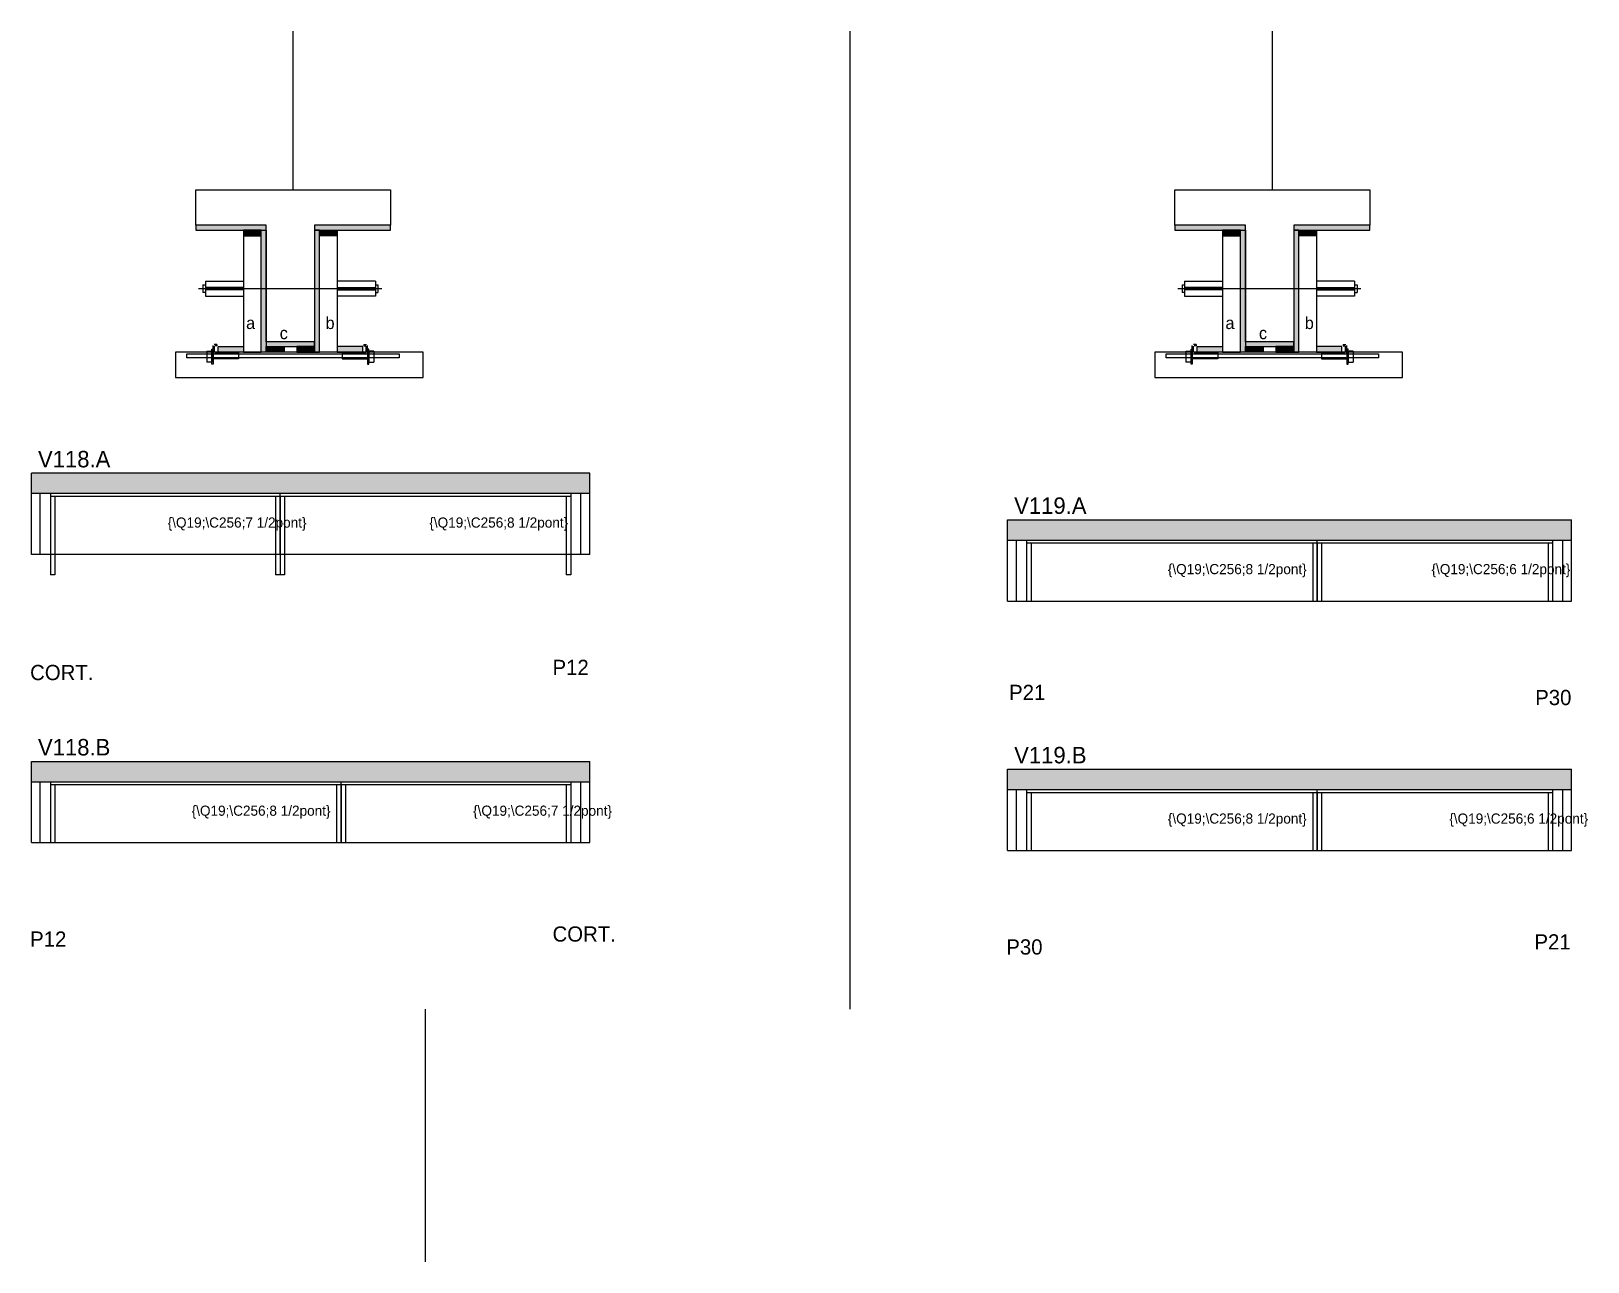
# Model space of a CAD drawing. Header units: metres. Extents: x 4870 to 6097, y 12506 to 13476.
import ezdxf

# ---------------------------------------------------------------- set-up
doc = ezdxf.new("R2010")
doc.units = ezdxf.units.M
for name, color, linetype in [('5', 7, 'Continuous'), ('barrote', 7, 'Continuous'), ('CONCRETO', 7, 'Continuous'), ('COTA', 7, 'Continuous'), ('detalhes', 7, 'Continuous'), ('Hachura', 7, 'Continuous'), ('Madeira', 7, 'Continuous'), ('Painéis', 7, 'Continuous'), ('presilha', 7, 'Continuous'), ('SARR_2.2x7', 7, 'Continuous'), ('SARR_3.5x7', 7, 'Continuous'), ('SCO-___-LAJ', 7, 'Continuous'), ('TENSOR', 7, 'Continuous'), ('texto', 7, 'Continuous'), ('Texto Seção', 7, 'Continuous')]:
    doc.layers.add(name, color=color, linetype=linetype)

msp = doc.modelspace()

# ---------------------------------------------------------------- hatches: boundary and pattern name
at = {"layer": 'COTA'}
h = msp.add_hatch(color=7, dxfattribs=at)
h.dxf.hatch_style = 1
h.paths.add_polyline_path([(5310, 13127.2), (5310, 13111.2), (5310, 13111.2), (4870, 13111.2), (4870, 13111.2), (4870, 13127.2), (4870, 13127.2), (5310, 13127.2)])
h = msp.add_hatch(color=7, dxfattribs=at)
h.dxf.hatch_style = 1
h.paths.add_polyline_path([(6083.8, 13090.5), (6083.8, 13074.5), (6083.8, 13074.5), (5639.3, 13074.5), (5639.3, 13074.5), (5639.3, 13090.5), (5639.3, 13090.5), (6083.8, 13090.5)])
h = msp.add_hatch(color=7, dxfattribs=at)
h.dxf.hatch_style = 1
h.paths.add_polyline_path([(4870, 12900.1), (4870, 12884.1), (4870, 12884.1), (5310, 12884.1), (5310, 12884.1), (5310, 12900.1), (5310, 12900.1), (4870, 12900.1)])
h = msp.add_hatch(color=7, dxfattribs=at)
h.dxf.hatch_style = 1
h.paths.add_polyline_path([(6083.8, 12877.9), (6083.8, 12893.9), (6083.8, 12893.9), (5639.3, 12893.9), (5639.3, 12893.9), (5639.3, 12877.9), (5639.3, 12877.9), (6083.8, 12877.9)])
at = {"layer": 'Hachura'}
h = msp.add_hatch(color=7, dxfattribs=at)
h.dxf.hatch_style = 1
h.paths.add_polyline_path([(5055.1, 13318.7), (5055.1, 13322.7), (5055.1, 13322.7), (4999.5, 13322.7), (4999.5, 13322.7), (4999.5, 13318.7), (4999.5, 13318.7), (5055.1, 13318.7)])
h = msp.add_hatch(color=7, dxfattribs=at)
h.dxf.hatch_style = 1
h.paths.add_polyline_path([(5051.1, 13314.3), (5051.1, 13318.7), (5051.1, 13318.7), (5037.1, 13318.7), (5037.1, 13318.7), (5037.1, 13314.3), (5037.1, 13314.3), (5051.1, 13314.3)])
h = msp.add_hatch(color=7, dxfattribs=at)
h.dxf.hatch_style = 1
h.paths.add_polyline_path([(5051.1, 13322.7), (5055.1, 13322.7), (5055.1, 13322.7), (5055.1, 13222.7), (5055.1, 13222.7), (5051.1, 13222.7), (5051.1, 13222.7), (5051.1, 13322.7)])
h = msp.add_hatch(color=7, dxfattribs=at)
h.dxf.hatch_style = 1
h.paths.add_polyline_path([(5097.1, 13322.7), (5093.1, 13322.7), (5093.1, 13322.7), (5093.1, 13222.7), (5093.1, 13222.7), (5097.1, 13222.7), (5097.1, 13222.7), (5097.1, 13322.7)])
h = msp.add_hatch(color=7, dxfattribs=at)
h.dxf.hatch_style = 1
h.paths.add_polyline_path([(5153.1, 13318.7), (5153.1, 13322.7), (5153.1, 13322.7), (5093.1, 13322.7), (5093.1, 13322.7), (5093.1, 13318.7), (5093.1, 13318.7), (5153.1, 13318.7)])
h = msp.add_hatch(color=7, dxfattribs=at)
h.dxf.hatch_style = 1
h.paths.add_polyline_path([(5097.1, 13314.3), (5097.1, 13318.7), (5097.1, 13318.7), (5111.1, 13318.7), (5111.1, 13318.7), (5111.1, 13314.3), (5111.1, 13314.3), (5097.1, 13314.3)])
h = msp.add_hatch(color=7, dxfattribs=at)
h.dxf.hatch_style = 1
h.paths.add_polyline_path([(5826.8, 13318.7), (5826.8, 13322.7), (5826.8, 13322.7), (5771.2, 13322.7), (5771.2, 13322.7), (5771.2, 13318.7), (5771.2, 13318.7), (5826.8, 13318.7)])
h = msp.add_hatch(color=7, dxfattribs=at)
h.dxf.hatch_style = 1
h.paths.add_polyline_path([(5822.8, 13314.3), (5822.8, 13318.7), (5822.8, 13318.7), (5808.8, 13318.7), (5808.8, 13318.7), (5808.8, 13314.3), (5808.8, 13314.3), (5822.8, 13314.3)])
h = msp.add_hatch(color=7, dxfattribs=at)
h.dxf.hatch_style = 1
h.paths.add_polyline_path([(5822.8, 13322.7), (5826.8, 13322.7), (5826.8, 13322.7), (5826.8, 13222.7), (5826.8, 13222.7), (5822.8, 13222.7), (5822.8, 13222.7), (5822.8, 13322.7)])
h = msp.add_hatch(color=7, dxfattribs=at)
h.dxf.hatch_style = 1
h.paths.add_polyline_path([(5868.8, 13322.7), (5864.8, 13322.7), (5864.8, 13322.7), (5864.8, 13222.7), (5864.8, 13222.7), (5868.8, 13222.7), (5868.8, 13222.7), (5868.8, 13322.7)])
h = msp.add_hatch(color=7, dxfattribs=at)
h.dxf.hatch_style = 1
h.paths.add_polyline_path([(5924.8, 13318.7), (5924.8, 13322.7), (5924.8, 13322.7), (5864.8, 13322.7), (5864.8, 13322.7), (5864.8, 13318.7), (5864.8, 13318.7), (5924.8, 13318.7)])
h = msp.add_hatch(color=7, dxfattribs=at)
h.dxf.hatch_style = 1
h.paths.add_polyline_path([(5868.8, 13314.3), (5868.8, 13318.7), (5868.8, 13318.7), (5882.8, 13318.7), (5882.8, 13318.7), (5882.8, 13314.3), (5882.8, 13314.3), (5868.8, 13314.3)])
h = msp.add_hatch(color=7, dxfattribs=at)
h.dxf.hatch_style = 1
h.paths.add_polyline_path([(5017.1, 13222.7), (5017.1, 13227.1), (5017.1, 13227.1), (5037.1, 13227.1), (5037.1, 13227.1), (5037.1, 13222.7), (5037.1, 13222.7), (5017.1, 13222.7)])
h = msp.add_hatch(color=7, dxfattribs=at)
h.dxf.hatch_style = 1
h.paths.add_polyline_path([(5093.1, 13227.1), (5093.1, 13230.7), (5093.1, 13230.7), (5055.1, 13230.7), (5055.1, 13230.7), (5055.1, 13227.1), (5055.1, 13227.1), (5093.1, 13227.1)])
h = msp.add_hatch(color=7, dxfattribs=at)
h.dxf.hatch_style = 1
h.paths.add_polyline_path([(5055.1, 13222.7), (5055.1, 13227.1), (5055.1, 13227.1), (5069.1, 13227.1), (5069.1, 13227.1), (5069.1, 13222.7), (5069.1, 13222.7), (5055.1, 13222.7)])
h = msp.add_hatch(color=7, dxfattribs=at)
h.dxf.hatch_style = 1
h.paths.add_polyline_path([(5093.1, 13222.7), (5093.1, 13227.1), (5093.1, 13227.1), (5079.1, 13227.1), (5079.1, 13227.1), (5079.1, 13222.7), (5079.1, 13222.7), (5093.1, 13222.7)])
h = msp.add_hatch(color=7, dxfattribs=at)
h.dxf.hatch_style = 1
h.paths.add_polyline_path([(5131.1, 13222.7), (5131.1, 13227.1), (5131.1, 13227.1), (5111.1, 13227.1), (5111.1, 13227.1), (5111.1, 13222.7), (5111.1, 13222.7), (5131.1, 13222.7)])
h = msp.add_hatch(color=7, dxfattribs=at)
h.dxf.hatch_style = 1
h.paths.add_polyline_path([(5788.8, 13222.7), (5788.8, 13227.1), (5788.8, 13227.1), (5808.8, 13227.1), (5808.8, 13227.1), (5808.8, 13222.7), (5808.8, 13222.7), (5788.8, 13222.7)])
h = msp.add_hatch(color=7, dxfattribs=at)
h.dxf.hatch_style = 1
h.paths.add_polyline_path([(5864.8, 13227.1), (5864.8, 13230.7), (5864.8, 13230.7), (5826.8, 13230.7), (5826.8, 13230.7), (5826.8, 13227.1), (5826.8, 13227.1), (5864.8, 13227.1)])
h = msp.add_hatch(color=7, dxfattribs=at)
h.dxf.hatch_style = 1
h.paths.add_polyline_path([(5826.8, 13222.7), (5826.8, 13227.1), (5826.8, 13227.1), (5840.8, 13227.1), (5840.8, 13227.1), (5840.8, 13222.7), (5840.8, 13222.7), (5826.8, 13222.7)])
h = msp.add_hatch(color=7, dxfattribs=at)
h.dxf.hatch_style = 1
h.paths.add_polyline_path([(5864.8, 13222.7), (5864.8, 13227.1), (5864.8, 13227.1), (5850.8, 13227.1), (5850.8, 13227.1), (5850.8, 13222.7), (5850.8, 13222.7), (5864.8, 13222.7)])
h = msp.add_hatch(color=7, dxfattribs=at)
h.dxf.hatch_style = 1
h.paths.add_polyline_path([(5902.8, 13222.7), (5902.8, 13227.1), (5902.8, 13227.1), (5882.8, 13227.1), (5882.8, 13227.1), (5882.8, 13222.7), (5882.8, 13222.7), (5902.8, 13222.7)])

# ---------------------------------------------------------------- linework, layer by layer
at = {"color": 7, "lineweight": 25}
for p, q in [((5005.1, 13275.7), (5005.1, 13269.7)), ((5005.1, 13275.7), (5007.1, 13275.7)), ((5007.1, 13278.7), (5007.1, 13266.7)), ((5007.1, 13278.7), (5037.1, 13278.7)), ((5141.1, 13278.7), (5111.1, 13278.7)), ((5141.1, 13278.7), (5141.1, 13266.7)), ((5141.1, 13275.7), (5143.1, 13275.7)), ((5143.1, 13275.7), (5143.1, 13269.7)), ((5776.8, 13275.7), (5776.8, 13269.7)), ((5776.8, 13275.7), (5778.8, 13275.7)), ((5778.8, 13278.7), (5778.8, 13266.7)), ((5778.8, 13278.7), (5808.8, 13278.7)), ((5912.8, 13278.7), (5882.8, 13278.7)), ((5912.8, 13278.7), (5912.8, 13266.7)), ((5912.8, 13275.7), (5914.8, 13275.7)), ((5914.8, 13275.7), (5914.8, 13269.7)), ((5007.1, 13269.7), (5005.1, 13269.7)), ((5037.1, 13273.7), (5007.1, 13273.7)), ((5037.1, 13271.7), (5007.1, 13271.7)), ((5007.1, 13266.7), (5037.1, 13266.7)), ((5111.1, 13273.7), (5141.1, 13273.7)), ((5111.1, 13271.7), (5141.1, 13271.7)), ((5141.1, 13266.7), (5111.1, 13266.7)), ((5141.1, 13269.7), (5143.1, 13269.7)), ((5778.8, 13269.7), (5776.8, 13269.7)), ((5808.8, 13273.7), (5778.8, 13273.7)), ((5808.8, 13271.7), (5778.8, 13271.7)), ((5778.8, 13266.7), (5808.8, 13266.7)), ((5882.8, 13273.7), (5912.8, 13273.7)), ((5882.8, 13271.7), (5912.8, 13271.7)), ((5912.8, 13266.7), (5882.8, 13266.7)), ((5912.8, 13269.7), (5914.8, 13269.7)), ((5180.6, 12505.7), (5180.6, 12704.9))]:
    msp.add_line(p, q, dxfattribs=at)
at = {"layer": 'barrote', "color": 7, "lineweight": 25}
for points in [[(4983.6, 13202.7), (5178.8, 13202.7), (5178.8, 13222.7), (4983.6, 13222.7)], [(5755.3, 13202.7), (5950.5, 13202.7), (5950.5, 13222.7), (5755.3, 13222.7)]]:
    msp.add_lwpolyline(points, close=True, dxfattribs=at)
at = {"layer": 'CONCRETO', "color": 7, "lineweight": 25}
for points in [[(4999.5, 13322.7), (4999.5, 13350.7), (5153.1, 13350.7), (5153.1, 13322.7), (5093.1, 13322.7), (5093.1, 13230.7), (5055.1, 13230.7), (5055.1, 13322.7)], [(5771.2, 13322.7), (5771.2, 13350.7), (5924.8, 13350.7), (5924.8, 13322.7), (5864.8, 13322.7), (5864.8, 13230.7), (5826.8, 13230.7), (5826.8, 13322.7)]]:
    msp.add_lwpolyline(points, close=True, dxfattribs=at)
at = {"layer": 'COTA', "color": 7, "lineweight": 25}
for p, q in [((5515, 13475.7), (5515, 12704.9)), ((5310, 13127.2), (4870, 13127.2)), ((4870, 13111.2), (4870, 13127.2)), ((5310, 13111.2), (5310, 13127.2)), ((5639.3, 13090.5), (6083.8, 13090.5)), ((5639.3, 13074.5), (5639.3, 13090.5)), ((6083.8, 13074.5), (6083.8, 13090.5)), ((4870, 12900.1), (5310, 12900.1)), ((4870, 12884.1), (4870, 12900.1)), ((5310, 12884.1), (5310, 12900.1)), ((5639.3, 12893.9), (6083.8, 12893.9)), ((5639.3, 12877.9), (5639.3, 12893.9)), ((6083.8, 12877.9), (6083.8, 12893.9))]:
    msp.add_line(p, q, dxfattribs=at)
at = {"layer": 'Defpoints', "color": 7, "lineweight": 25}
for p, q in [((5076.3, 13350.7), (5076.3, 13475.7)), ((5848, 13350.7), (5848, 13475.7))]:
    msp.add_line(p, q, dxfattribs=at)
at = {"layer": 'Madeira', "color": 7, "lineweight": 25}
for points in [[(5051.1, 13314.3), (5051.1, 13318.7), (5037.1, 13318.7), (5037.1, 13314.3)], [(5051.1, 13318.7), (5037.1, 13318.7), (5037.1, 13222.7), (5051.1, 13222.7)], [(5097.1, 13314.3), (5097.1, 13318.7), (5111.1, 13318.7), (5111.1, 13314.3)], [(5097.1, 13318.7), (5111.1, 13318.7), (5111.1, 13222.7), (5097.1, 13222.7)], [(5822.8, 13314.3), (5822.8, 13318.7), (5808.8, 13318.7), (5808.8, 13314.3)], [(5822.8, 13318.7), (5808.8, 13318.7), (5808.8, 13222.7), (5822.8, 13222.7)], [(5868.8, 13314.3), (5868.8, 13318.7), (5882.8, 13318.7), (5882.8, 13314.3)], [(5868.8, 13318.7), (5882.8, 13318.7), (5882.8, 13222.7), (5868.8, 13222.7)], [(5017.1, 13222.7), (5017.1, 13227.1), (5037.1, 13227.1), (5037.1, 13222.7)], [(5055.1, 13222.7), (5055.1, 13227.1), (5069.1, 13227.1), (5069.1, 13222.7)], [(5093.1, 13222.7), (5093.1, 13227.1), (5079.1, 13227.1), (5079.1, 13222.7)], [(5131.1, 13222.7), (5131.1, 13227.1), (5111.1, 13227.1), (5111.1, 13222.7)], [(5788.8, 13222.7), (5788.8, 13227.1), (5808.8, 13227.1), (5808.8, 13222.7)], [(5826.8, 13222.7), (5826.8, 13227.1), (5840.8, 13227.1), (5840.8, 13222.7)], [(5864.8, 13222.7), (5864.8, 13227.1), (5850.8, 13227.1), (5850.8, 13222.7)], [(5902.8, 13222.7), (5902.8, 13227.1), (5882.8, 13227.1), (5882.8, 13222.7)]]:
    msp.add_lwpolyline(points, close=True, dxfattribs=at)
at = {"layer": 'Painéis', "color": 7, "lineweight": 25}
for p, q in [((5310, 13111.2), (4870, 13111.2)), ((4870, 13063.2), (4870, 13111.2)), ((5066, 13063.2), (5066, 13111.2)), ((5310, 13063.2), (5310, 13111.2)), ((5639.3, 13074.5), (6083.8, 13074.5)), ((5639.3, 13026.5), (5639.3, 13074.5)), ((5883.3, 13026.5), (5883.3, 13074.5)), ((6083.8, 13026.5), (6083.8, 13074.5)), ((5310, 13063.2), (4870, 13063.2)), ((5639.3, 13026.5), (6083.8, 13026.5)), ((4870, 12884.1), (5310, 12884.1)), ((4870, 12836.1), (4870, 12884.1)), ((5114, 12836.1), (5114, 12884.1)), ((5310, 12836.1), (5310, 12884.1)), ((5639.3, 12877.9), (6083.8, 12877.9)), ((5639.3, 12829.9), (5639.3, 12877.9)), ((5883.3, 12829.9), (5883.3, 12877.9)), ((6083.8, 12829.9), (6083.8, 12877.9)), ((4870, 12836.1), (5310, 12836.1)), ((5639.3, 12829.9), (6083.8, 12829.9))]:
    msp.add_line(p, q, dxfattribs=at)
for points in [[(5055.1, 13318.7), (5055.1, 13322.7), (4999.5, 13322.7), (4999.5, 13318.7)], [(5051.1, 13318.7), (5055.1, 13318.7), (5055.1, 13222.7), (5051.1, 13222.7)], [(5153.1, 13318.7), (5153.1, 13322.7), (5093.1, 13322.7), (5093.1, 13318.7)], [(5097.1, 13318.7), (5093.1, 13318.7), (5093.1, 13222.7), (5097.1, 13222.7)], [(5826.8, 13318.7), (5826.8, 13322.7), (5771.2, 13322.7), (5771.2, 13318.7)], [(5822.8, 13318.7), (5826.8, 13318.7), (5826.8, 13222.7), (5822.8, 13222.7)], [(5924.8, 13318.7), (5924.8, 13322.7), (5864.8, 13322.7), (5864.8, 13318.7)], [(5868.8, 13318.7), (5864.8, 13318.7), (5864.8, 13222.7), (5868.8, 13222.7)], [(5093.1, 13227.1), (5093.1, 13230.7), (5055.1, 13230.7), (5055.1, 13227.1)], [(5864.8, 13227.1), (5864.8, 13230.7), (5826.8, 13230.7), (5826.8, 13227.1)]]:
    msp.add_lwpolyline(points, close=True, dxfattribs=at)
at = {"layer": 'presilha', "color": 7, "lineweight": 25}
for p, q in [((5012.2, 13225.1), (5013.2, 13225.1)), ((5012.2, 13213.1), (5012.2, 13225.1)), ((5013.2, 13221.8), (5013.2, 13228)), ((5013.2, 13225.1), (5013.2, 13213.1)), ((5016.2, 13228.7), (5014, 13228.7)), ((5014.2, 13222.4), (5014.2, 13227.4)), ((5016.2, 13227.7), (5014.6, 13227.7)), ((5016.2, 13228.7), (5016.2, 13227.7)), ((5131.9, 13228.7), (5131.9, 13227.7)), ((5131.9, 13228.7), (5134.2, 13228.7)), ((5131.9, 13227.7), (5133.6, 13227.7)), ((5133.9, 13222.4), (5133.9, 13227.4)), ((5134.9, 13221.8), (5134.9, 13228)), ((5135.9, 13225.1), (5134.9, 13225.1)), ((5134.9, 13225.1), (5134.9, 13213.1)), ((5135.9, 13213.1), (5135.9, 13225.1)), ((5783.9, 13225.1), (5784.9, 13225.1)), ((5783.9, 13213.1), (5783.9, 13225.1)), ((5784.9, 13221.8), (5784.9, 13228)), ((5784.9, 13225.1), (5784.9, 13213.1)), ((5787.9, 13228.7), (5785.7, 13228.7)), ((5785.9, 13222.4), (5785.9, 13227.4)), ((5787.9, 13227.7), (5786.3, 13227.7)), ((5787.9, 13228.7), (5787.9, 13227.7)), ((5903.7, 13228.7), (5903.7, 13227.7)), ((5903.7, 13228.7), (5905.9, 13228.7)), ((5903.7, 13227.7), (5905.3, 13227.7)), ((5905.7, 13222.4), (5905.7, 13227.4)), ((5906.7, 13221.8), (5906.7, 13228)), ((5907.7, 13225.1), (5906.7, 13225.1)), ((5906.7, 13225.1), (5906.7, 13213.1)), ((5907.7, 13213.1), (5907.7, 13225.1)), ((5008.2, 13223.4), (5012.2, 13223.4)), ((5008.2, 13223.4), (5008.2, 13214.7)), ((5012.2, 13214.7), (5008.2, 13214.7)), ((5012.2, 13223.4), (5012.2, 13214.7)), ((5013.2, 13213.1), (5012.2, 13213.1)), ((5033.2, 13217.5), (5013.2, 13217.5)), ((5033.2, 13222.1), (5014.6, 13222.1)), ((5033.2, 13222.1), (5033.2, 13217.5)), ((5114.9, 13222.1), (5114.9, 13217.5)), ((5114.9, 13222.1), (5133.6, 13222.1)), ((5114.9, 13217.5), (5134.9, 13217.5)), ((5134.9, 13213.1), (5135.9, 13213.1)), ((5139.9, 13223.4), (5135.9, 13223.4)), ((5135.9, 13223.4), (5135.9, 13214.7)), ((5135.9, 13214.7), (5139.9, 13214.7)), ((5139.9, 13223.4), (5139.9, 13214.7)), ((5779.9, 13223.4), (5783.9, 13223.4)), ((5779.9, 13223.4), (5779.9, 13214.7)), ((5783.9, 13214.7), (5779.9, 13214.7)), ((5783.9, 13223.4), (5783.9, 13214.7)), ((5784.9, 13213.1), (5783.9, 13213.1)), ((5804.9, 13217.5), (5784.9, 13217.5)), ((5804.9, 13222.1), (5786.3, 13222.1)), ((5804.9, 13222.1), (5804.9, 13217.5)), ((5886.7, 13222.1), (5886.7, 13217.5)), ((5886.7, 13222.1), (5905.3, 13222.1)), ((5886.7, 13217.5), (5906.7, 13217.5)), ((5906.7, 13213.1), (5907.7, 13213.1)), ((5911.7, 13223.4), (5907.7, 13223.4)), ((5907.7, 13223.4), (5907.7, 13214.7)), ((5907.7, 13214.7), (5911.7, 13214.7)), ((5911.7, 13223.4), (5911.7, 13214.7))]:
    msp.add_line(p, q, dxfattribs=at)
at = {"layer": 'SARR_2.2x7', "color": 7, "lineweight": 25}
for p, q in [((4877, 13063.2), (4877, 13111.2)), ((5066, 13109), (4885, 13109)), ((5295, 13109), (5066, 13109)), ((5303, 13063.2), (5303, 13111.2)), ((5646.3, 13026.5), (5646.3, 13074.5)), ((5654.3, 13072.3), (5883.3, 13072.3)), ((5883.3, 13072.3), (6068.8, 13072.3)), ((6076.8, 13026.5), (6076.8, 13074.5)), ((4877, 12836.1), (4877, 12884.1)), ((4885, 12881.9), (5114, 12881.9)), ((5114, 12881.9), (5295, 12881.9)), ((5303, 12836.1), (5303, 12884.1)), ((5646.3, 12829.9), (5646.3, 12877.9)), ((5654.3, 12875.7), (5883.3, 12875.7)), ((5883.3, 12875.7), (6068.8, 12875.7)), ((6076.8, 12829.9), (6076.8, 12877.9))]:
    msp.add_line(p, q, dxfattribs=at)
at = {"layer": 'SARR_3.5x7', "color": 7, "lineweight": 25}
for p, q in [((4885, 13111.2), (4885, 13047.2)), ((4888.5, 13109), (4888.5, 13047.2)), ((5062.5, 13109), (5062.5, 13047.2)), ((5066, 13109), (5066, 13047.2)), ((5069.5, 13109), (5069.5, 13047.2)), ((5291.5, 13109), (5291.5, 13047.2)), ((5295, 13111.2), (5295, 13047.2)), ((5654.3, 13074.5), (5654.3, 13026.5)), ((5657.8, 13072.3), (5657.8, 13026.5)), ((5879.8, 13072.3), (5879.8, 13026.5)), ((5883.3, 13072.3), (5883.3, 13026.5)), ((5886.8, 13072.3), (5886.8, 13026.5)), ((6065.3, 13072.3), (6065.3, 13026.5)), ((6068.8, 13074.5), (6068.8, 13026.5)), ((4888.5, 13047.2), (4885, 13047.2)), ((5066, 13047.2), (5062.5, 13047.2)), ((5069.5, 13047.2), (5066, 13047.2)), ((5295, 13047.2), (5291.5, 13047.2)), ((5654.3, 13026.5), (5657.8, 13026.5)), ((5879.8, 13026.5), (5883.3, 13026.5)), ((5883.3, 13026.5), (5886.8, 13026.5)), ((6065.3, 13026.5), (6068.8, 13026.5)), ((4885, 12884.1), (4885, 12836.1)), ((4888.5, 12881.9), (4888.5, 12836.1)), ((5110.5, 12881.9), (5110.5, 12836.1)), ((5114, 12881.9), (5114, 12836.1)), ((5117.5, 12881.9), (5117.5, 12836.1)), ((5291.5, 12881.9), (5291.5, 12836.1)), ((5295, 12884.1), (5295, 12836.1)), ((5654.3, 12877.9), (5654.3, 12829.9)), ((5657.8, 12875.7), (5657.8, 12829.9)), ((5879.8, 12875.7), (5879.8, 12829.9)), ((5883.3, 12875.7), (5883.3, 12829.9)), ((5886.8, 12875.7), (5886.8, 12829.9)), ((6065.3, 12875.7), (6065.3, 12829.9)), ((6068.8, 12877.9), (6068.8, 12829.9)), ((4885, 12836.1), (4888.5, 12836.1)), ((5110.5, 12836.1), (5114, 12836.1)), ((5114, 12836.1), (5117.5, 12836.1)), ((5291.5, 12836.1), (5295, 12836.1)), ((5654.3, 12829.9), (5657.8, 12829.9)), ((5879.8, 12829.9), (5883.3, 12829.9)), ((5883.3, 12829.9), (5886.8, 12829.9)), ((6065.3, 12829.9), (6068.8, 12829.9))]:
    msp.add_line(p, q, dxfattribs=at)
at = {"layer": 'SCO-___-LAJ', "color": 7, "lineweight": 25}
for points in [[(4992.6, 13221.4), (5159.9, 13221.4), (5159.9, 13218.2), (4992.6, 13218.2)], [(5764.4, 13221.4), (5931.7, 13221.4), (5931.7, 13218.2), (5764.4, 13218.2)]]:
    msp.add_lwpolyline(points, close=True, dxfattribs=at)
at = {"layer": 'TENSOR', "color": 7, "lineweight": 25}
for p, q in [((5146.1, 13272.7), (5001.8, 13272.7)), ((5917.8, 13272.7), (5773.5, 13272.7))]:
    msp.add_line(p, q, dxfattribs=at)

# ---------------------------------------------------------------- texts
at = {"layer": '5', "color": 7, "lineweight": 25}
for s, p in [('P12', (5280.7, 12968.2)), ('CORT.', (4869, 12964.2)), ('P21', (5640.5, 12948.5)), ('P30', (6055.1, 12944.5)), ('P12', (4869, 12754.1)), ('CORT.', (5280.7, 12758.1)), ('P30', (5638.3, 12747.9)), ('P21', (6054.5, 12751.9))]:
    msp.add_text(s, height=12, dxfattribs=at).set_placement(p)
at = {"layer": 'detalhes', "color": 7, "lineweight": 25}
for s, p in [('b', (5101.8, 13240.9)), ('b', (5873.5, 13240.9)), ('a', (5039.2, 13240.9)), ('c', (5065.7, 13232.9)), ('a', (5811, 13240.9)), ('c', (5837.4, 13232.9))]:
    msp.add_text(s, height=9.6, dxfattribs=at).set_placement(p)
at = {"layer": 'texto', "color": 7, "lineweight": 25}
for s, p in [('{\\Q19;\\C256;7 1/2pont}', (4977.4, 13084.4)), ('{\\Q19;\\C256;8 1/2pont}', (5183.6, 13084.4)), ('{\\Q19;\\C256;8 1/2pont}', (5765.6, 13047.7)), ('{\\Q19;\\C256;6 1/2pont}', (5973.4, 13047.7)), ('{\\Q19;\\C256;8 1/2pont}', (4996.3, 12857.3)), ('{\\Q19;\\C256;7 1/2pont}', (5218.1, 12857.3)), ('{\\Q19;\\C256;8 1/2pont}', (5765.6, 12851.1)), ('{\\Q19;\\C256;6 1/2pont}', (5987.4, 12851.1))]:
    msp.add_text(s, height=8, dxfattribs=at).set_placement(p)
at = {"layer": 'Texto Seção', "color": 7, "lineweight": 25}
for s, p in [('V118.A', (4875.2, 13131.9)), ('V119.A', (5644.5, 13095.2)), ('V118.B', (4875.2, 12904.8)), ('V119.B', (5644.5, 12898.6))]:
    msp.add_text(s, height=13, dxfattribs=at).set_placement(p)

doc.saveas('drawing.dxf')
